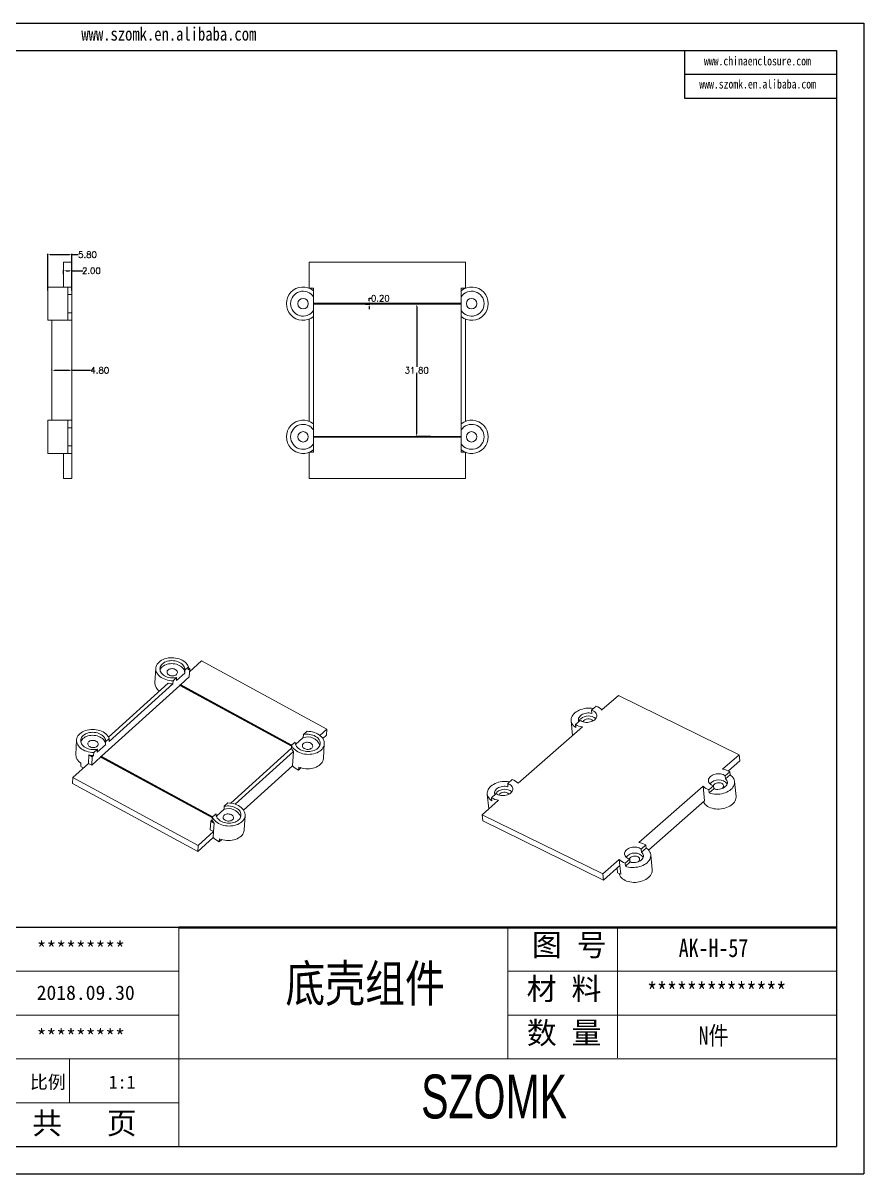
# Model space of a CAD drawing. Header units: inches. Extents: x 1218 to 3351, y 665 to 1060.
# Drawn here: x 3148.8 to 3350.8, y 664.7 to 941.3 of the extents above; entities that cross this region are included whole.
import ezdxf

# ---------------------------------------------------------------- set-up
doc = ezdxf.new("R2010")
doc.units = ezdxf.units.IN
doc.layers.add('文字', color=81, linetype='Continuous')
doc.layers.add('粗实线', color=7, linetype='Continuous', lineweight=30)
doc.layers.add('细实线', color=3, linetype='Continuous', lineweight=9)
doc.styles.get("Standard").update_dxf_attribs({"font": 'txt', "bigfont": 'gbcbig.shx'})
doc.styles.add('宋体', font='', dxfattribs={"width": 0.8, "height": 3.5})
doc.styles.add('长仿宋', font='', dxfattribs={"width": 0.7, "height": 4})
doc.styles.get('宋体').set_extended_font_data('SimSun')
doc.styles.get('长仿宋').set_extended_font_data('SimSun')
doc.dimstyles.new('2', dxfattribs={"dimtxt": 1.5, "dimasz": 0.6, "dimexe": 0.18, "dimexo": 0.0625, "dimgap": 0.09, "dimtad": 0, "dimtih": 1, "dimtoh": 1, "dimzin": 0, "dimdsep": 46, "dimtxsty": 'Standard', "dimcen": 0, "dimadec": 0, "dimazin": 2, "dimtfac": 1, "dimtofl": 0, "dimtmove": 0, "dimatfit": 3, "dimfxl": 1, "dimtolj": 1, "dimtzin": 0, "dimarcsym": 0})

# ---------------------------------------------------------------- blocks, each defined once
blk = doc.blocks.new('*D218')
at = {"color": 0, "lineweight": -2}
for p, q in [((3158.5, 880.89), (3158.5, 881.9)), ((3159.1, 881.72), (3159.9, 881.72)), ((3160.5, 880.89), (3160.5, 881.9)), ((3160.5, 881.72), (3163.1, 881.72))]:
    blk.add_line(p, q, dxfattribs=at)
at = {"color": 0}
for points in [[(3159.1, 881.82), (3159.1, 881.62), (3158.5, 881.72)], [(3159.9, 881.82), (3159.9, 881.62), (3160.5, 881.72)]]:
    blk.add_solid(points, dxfattribs=at)
at = {"layer": 'Defpoints', "color": 0}
for p in [(3158.5, 880.82), (3160.5, 881.72), (3160.5, 880.82)]:
    blk.add_point(p, dxfattribs=at)
at = {"color": 0, "insert": (3165.19, 881.72), "char_height": 1.5, "attachment_point": 5}
blk.add_mtext('\\A1;2.00', dxfattribs=at)
blk = doc.blocks.new('*D219')
at = {"color": 0, "lineweight": -2}
for p, q in [((3154.7, 876.97), (3154.7, 885.78)), ((3155.3, 885.6), (3159.9, 885.6)), ((3160.5, 876.97), (3160.5, 885.78)), ((3160.5, 885.6), (3162.05, 885.6))]:
    blk.add_line(p, q, dxfattribs=at)
at = {"color": 0}
for points in [[(3155.3, 885.7), (3155.3, 885.5), (3154.7, 885.6)], [(3159.9, 885.7), (3159.9, 885.5), (3160.5, 885.6)]]:
    blk.add_solid(points, dxfattribs=at)
at = {"layer": 'Defpoints', "color": 0}
for p in [(3154.7, 885.6), (3154.7, 876.91), (3160.5, 876.91)]:
    blk.add_point(p, dxfattribs=at)
at = {"color": 0, "insert": (3164.26, 885.6), "char_height": 1.5, "attachment_point": 5}
blk.add_mtext('\\A1;5.80', dxfattribs=at)
blk = doc.blocks.new('*D220')
at = {"color": 0, "lineweight": -2}
for p, q in [((3155.7, 857.89), (3155.7, 858)), ((3156.3, 857.82), (3159.9, 857.82)), ((3160.5, 857.89), (3160.5, 858)), ((3160.5, 857.82), (3165, 857.82))]:
    blk.add_line(p, q, dxfattribs=at)
at = {"color": 0}
for points in [[(3156.3, 857.92), (3156.3, 857.72), (3155.7, 857.82)], [(3159.9, 857.92), (3159.9, 857.72), (3160.5, 857.82)]]:
    blk.add_solid(points, dxfattribs=at)
at = {"layer": 'Defpoints', "color": 0}
for p in [(3155.7, 857.82), (3160.5, 857.82), (3160.5, 857.82)]:
    blk.add_point(p, dxfattribs=at)
at = {"color": 0, "insert": (3167.21, 857.82), "char_height": 1.5, "attachment_point": 5}
blk.add_mtext('\\A1;4.80', dxfattribs=at)
blk = doc.blocks.new('*D221')
at = {"color": 0, "lineweight": -2}
for p, q in [((3246.79, 873.72), (3243.18, 873.72)), ((3243.36, 873.12), (3243.36, 858.66)), ((3243.36, 842.52), (3243.36, 856.98)), ((3246.79, 841.92), (3243.18, 841.92))]:
    blk.add_line(p, q, dxfattribs=at)
at = {"color": 0}
for points in [[(3243.26, 873.12), (3243.46, 873.12), (3243.36, 873.72)], [(3243.26, 842.52), (3243.46, 842.52), (3243.36, 841.92)]]:
    blk.add_solid(points, dxfattribs=at)
at = {"layer": 'Defpoints', "color": 0}
for p in [(3243.36, 873.72), (3246.85, 873.72), (3246.85, 841.92)]:
    blk.add_point(p, dxfattribs=at)
at = {"color": 0, "insert": (3243.36, 857.82), "char_height": 1.5, "attachment_point": 5}
blk.add_mtext('\\A1;31.80', dxfattribs=at)
blk = doc.blocks.new('*D222')
at = {"color": 0, "lineweight": -2}
for p, q in [((3231.04, 873.92), (3232.11, 873.92)), ((3231.93, 874.52), (3231.93, 875.12)), ((3231.93, 875.12), (3232.53, 875.12)), ((3231.04, 873.72), (3232.11, 873.72)), ((3231.93, 873.12), (3231.93, 872.52))]:
    blk.add_line(p, q, dxfattribs=at)
at = {"color": 0}
for points in [[(3231.83, 874.52), (3232.03, 874.52), (3231.93, 873.92)], [(3231.83, 873.12), (3232.03, 873.12), (3231.93, 873.72)]]:
    blk.add_solid(points, dxfattribs=at)
at = {"layer": 'Defpoints', "color": 0}
for p in [(3230.98, 873.92), (3231.93, 873.92), (3230.98, 873.72)]:
    blk.add_point(p, dxfattribs=at)
at = {"color": 0, "insert": (3234.62, 875.12), "char_height": 1.5, "attachment_point": 5}
blk.add_mtext('\\A1;0.20', dxfattribs=at)

msp = doc.modelspace()

# ---------------------------------------------------------------- linework, layer by layer
for p, q in [((2959.74, 941.252), (3350.835, 941.252)), ((3350.835, 941.252), (3350.835, 664.72)), ((2969.86, 934.668), (3344.251, 934.668)), ((3307.673, 934.668), (3307.673, 923.237)), ((3344.251, 934.668), (3344.251, 671.304)), ((3307.673, 928.953), (3344.251, 928.953)), ((3307.673, 923.237), (3344.251, 923.237)), ((3186.233, 723.977), (3107.224, 723.977)), ((2969.86, 671.304), (3344.251, 671.304)), ((2959.74, 664.72), (3350.835, 664.72))]:
    msp.add_line(p, q)
at = {"color": 7, "linetype": 'Continuous', "lineweight": 15}
for p, q in [((3160.498, 883.824), (3158.498, 883.824)), ((3158.498, 883.824), (3158.498, 877.824)), ((3160.498, 883.824), (3160.498, 877.824)), ((3217.557, 877.532), (3217.557, 883.824)), ((3217.557, 883.824), (3255.057, 883.824)), ((3255.057, 883.824), (3255.057, 877.532)), ((3160.498, 877.824), (3154.698, 877.824)), ((3154.698, 869.824), (3154.698, 877.824)), ((3160.498, 877.793), (3159.498, 877.793)), ((3159.498, 877.793), (3159.498, 869.855)), ((3160.498, 877.793), (3160.498, 877.824)), ((3160.498, 877.793), (3160.498, 876.018)), ((3217.557, 877.532), (3218.557, 877.532)), ((3218.557, 877.532), (3218.557, 876.946)), ((3218.557, 875.482), (3218.557, 876.946)), ((3255.057, 877.532), (3254.057, 877.532)), ((3254.057, 877.532), (3254.057, 876.946)), ((3254.057, 875.482), (3254.057, 876.946)), ((3160.498, 876.018), (3159.498, 876.018)), ((3160.498, 876.018), (3160.498, 871.63)), ((3218.557, 872.166), (3218.557, 875.482)), ((3254.057, 873.924), (3218.557, 873.924)), ((3254.057, 872.166), (3254.057, 875.482)), ((3159.498, 871.63), (3160.498, 871.63)), ((3160.498, 871.63), (3160.498, 869.855)), ((3218.557, 873.724), (3254.057, 873.724)), ((3218.557, 870.701), (3218.557, 872.166)), ((3254.057, 870.701), (3254.057, 872.166)), ((3154.698, 869.824), (3160.498, 869.824)), ((3155.698, 845.824), (3155.698, 869.824)), ((3159.498, 869.855), (3160.498, 869.855)), ((3160.498, 869.824), (3160.498, 869.855)), ((3160.498, 869.824), (3160.498, 845.824)), ((3217.557, 845.532), (3217.557, 870.116)), ((3218.557, 870.701), (3218.557, 844.946)), ((3254.057, 870.701), (3254.057, 844.946)), ((3255.057, 845.532), (3255.057, 870.116)), ((3160.498, 845.824), (3154.698, 845.824)), ((3154.698, 845.824), (3154.698, 837.824)), ((3160.498, 845.793), (3159.498, 845.793)), ((3159.498, 837.855), (3159.498, 845.793)), ((3160.498, 844.018), (3159.498, 844.018)), ((3160.498, 845.824), (3160.498, 845.793)), ((3160.498, 844.018), (3160.498, 845.793)), ((3160.498, 839.63), (3160.498, 844.018)), ((3218.557, 844.946), (3218.557, 843.482)), ((3218.557, 843.482), (3218.557, 840.166)), ((3254.057, 844.946), (3254.057, 843.482)), ((3254.057, 843.482), (3254.057, 840.166)), ((3218.557, 841.924), (3254.057, 841.924)), ((3254.057, 841.724), (3218.557, 841.724)), ((3159.498, 839.63), (3160.498, 839.63)), ((3160.498, 837.855), (3160.498, 839.63)), ((3218.557, 838.116), (3217.557, 838.116)), ((3217.557, 831.824), (3217.557, 838.116)), ((3218.557, 840.166), (3218.557, 838.701)), ((3218.557, 838.701), (3218.557, 838.116)), ((3254.057, 840.166), (3254.057, 838.701)), ((3254.057, 838.701), (3254.057, 838.116)), ((3254.057, 838.116), (3255.057, 838.116)), ((3255.057, 838.116), (3255.057, 831.824)), ((3154.698, 837.824), (3160.498, 837.824)), ((3158.498, 837.824), (3158.498, 831.824)), ((3159.498, 837.855), (3160.498, 837.855)), ((3160.498, 837.855), (3160.498, 837.824)), ((3160.498, 837.824), (3160.498, 831.824)), ((3160.498, 831.824), (3158.498, 831.824)), ((3255.057, 831.824), (3217.557, 831.824)), ((3180.662, 786.216), (3180.46, 782.755)), ((3187.648, 785.784), (3187.606, 785.063)), ((3187.648, 785.784), (3188.519, 786.572)), ((3188.519, 786.572), (3188.477, 785.851)), ((3188.825, 786.166), (3188.477, 785.851)), ((3188.506, 786.34), (3188.825, 786.166)), ((3188.825, 786.166), (3188.708, 784.147)), ((3188.779, 785.375), (3191.647, 787.97)), ((3191.647, 787.97), (3221.752, 771.601)), ((3169.327, 769.688), (3183.612, 782.612)), ((3184.763, 782.49), (3184.805, 783.211)), ((3184.805, 783.211), (3185.676, 783.999)), ((3185.634, 783.278), (3187.606, 785.063)), ((3185.634, 783.278), (3185.676, 783.999)), ((3188.708, 784.147), (3186.664, 782.299)), ((3186.443, 782.098), (3167.631, 765.078)), ((3184.763, 782.49), (3169.444, 768.631)), ((3186.451, 782.242), (3186.443, 782.098)), ((3186.443, 782.098), (3213.291, 767.499)), ((3186.57, 782.35), (3186.451, 782.242)), ((3186.451, 782.242), (3213.3, 767.644)), ((3213.372, 767.777), (3186.57, 782.35)), ((3286.497, 777.098), (3285.379, 776.122)), ((3291.844, 779.659), (3287.879, 776.197)), ((3320.838, 765.449), (3291.844, 779.659)), ((3285.379, 776.122), (3285.451, 775.377)), ((3221.752, 771.601), (3220.094, 770.101)), ((3221.667, 770.159), (3221.752, 771.601)), ((3283.207, 772.116), (3267.717, 758.588)), ((3280.474, 773.594), (3280.82, 770.032)), ((3282.615, 773.707), (3281.496, 772.73)), ((3281.569, 771.986), (3281.496, 772.73)), ((3161.629, 768.996), (3161.427, 765.535)), ((3169.486, 769.352), (3168.615, 768.564)), ((3169.486, 769.352), (3169.444, 768.631)), ((3214.258, 767.896), (3216.105, 769.567)), ((3216.147, 770.288), (3216.105, 769.567)), ((3216.147, 770.288), (3217.018, 771.076)), ((3221.667, 770.159), (3220.79, 769.365)), ((3166.643, 766.779), (3165.772, 765.991)), ((3168.573, 767.843), (3166.601, 766.058)), ((3166.643, 766.779), (3166.601, 766.058)), ((3168.573, 767.843), (3168.615, 768.564)), ((3213.262, 766.994), (3198.689, 753.81)), ((3199.719, 753.578), (3213.716, 766.243)), ((3213.304, 767.715), (3213.262, 766.994)), ((3213.304, 767.715), (3214.175, 768.503)), ((3213.716, 766.243), (3213.514, 762.782)), ((3214.172, 768.455), (3214.175, 768.503)), ((3220.959, 764.61), (3221.161, 768.071)), ((3160.719, 759.987), (3164.461, 763.373)), ((3162.616, 762.663), (3162.658, 763.384)), ((3164.579, 765.391), (3164.461, 763.373)), ((3165.264, 762.936), (3164.461, 763.373)), ((3165.382, 764.955), (3164.579, 765.391)), ((3165.382, 764.955), (3165.264, 762.936)), ((3167.41, 764.878), (3165.264, 762.936)), ((3165.73, 765.27), (3165.382, 764.955)), ((3165.73, 765.27), (3165.772, 765.991)), ((3167.418, 765.022), (3167.41, 764.878)), ((3194.258, 750.279), (3167.41, 764.878)), ((3167.418, 765.022), (3167.537, 765.13)), ((3194.267, 750.423), (3167.418, 765.022)), ((3167.537, 765.13), (3194.339, 750.556)), ((3316.874, 761.987), (3320.838, 765.449)), ((3318.241, 761.567), (3320.982, 763.961)), ((3320.838, 765.449), (3320.982, 763.961)), ((3213.514, 762.782), (3201.757, 752.144)), ((3215.007, 762.49), (3214.965, 761.769)), ((3215.549, 762.297), (3214.965, 761.769)), ((3318.584, 761.372), (3317.466, 760.396)), ((3318.656, 760.628), (3317.538, 759.652)), ((3318.656, 760.628), (3318.584, 761.372)), ((3160.634, 758.545), (3160.719, 759.987)), ((3190.739, 742.176), (3160.634, 758.545)), ((3190.823, 743.618), (3160.719, 759.987)), ((3265.217, 758.512), (3266.335, 759.489)), ((3265.217, 758.512), (3265.289, 757.768)), ((3296.711, 744.378), (3312.201, 757.906)), ((3312.547, 754.335), (3312.201, 757.906)), ((3314.701, 757.981), (3313.583, 757.005)), ((3314.701, 757.981), (3314.774, 757.237)), ((3317.538, 759.652), (3317.466, 760.396)), ((3320.097, 755.449), (3319.75, 759.02)), ((3260.312, 755.985), (3260.658, 752.422)), ((3261.334, 755.121), (3262.452, 756.098)), ((3261.406, 754.377), (3261.334, 755.121)), ((3313.583, 757.005), (3313.655, 756.261)), ((3314.774, 757.237), (3313.655, 756.261)), ((3316.808, 757.416), (3316.662, 757.307)), ((3197.072, 752.347), (3195.225, 750.675)), ((3197.072, 752.347), (3197.114, 753.068)), ((3197.985, 753.856), (3197.114, 753.068)), ((3263.045, 754.507), (3259.08, 751.044)), ((3299.055, 742.551), (3312.547, 754.335)), ((3193.88, 749.459), (3193.763, 747.44)), ((3194.229, 749.774), (3193.88, 749.459)), ((3193.88, 749.459), (3194.683, 749.022)), ((3194.271, 750.495), (3194.229, 749.774)), ((3195.142, 751.283), (3194.271, 750.495)), ((3195.142, 751.283), (3195.139, 751.235)), ((3201.926, 747.39), (3202.128, 750.851)), ((3259.08, 751.044), (3288.074, 736.834)), ((3259.08, 751.044), (3259.225, 749.556)), ((3259.225, 749.556), (3288.219, 735.346)), ((3194.565, 747.004), (3190.823, 743.618)), ((3193.763, 747.44), (3194.565, 747.004)), ((3194.481, 745.561), (3194.565, 747.004)), ((3194.683, 749.022), (3194.565, 747.004)), ((3194.481, 745.561), (3190.739, 742.176)), ((3195.974, 745.269), (3195.932, 744.548)), ((3195.932, 744.548), (3196.516, 745.077)), ((3190.739, 742.176), (3190.823, 743.618)), ((3297.304, 742.787), (3298.422, 743.763)), ((3297.376, 742.043), (3297.304, 742.787)), ((3297.376, 742.043), (3298.494, 743.019)), ((3298.494, 743.019), (3298.422, 743.763)), ((3299.935, 737.84), (3299.588, 741.411)), ((3288.074, 736.834), (3292.039, 740.297)), ((3288.219, 735.346), (3292.183, 738.809)), ((3292.039, 740.297), (3292.183, 738.809)), ((3292.385, 736.725), (3292.183, 738.809)), ((3293.421, 739.395), (3294.539, 740.372)), ((3293.421, 739.395), (3293.493, 738.651)), ((3293.493, 738.651), (3294.611, 739.628)), ((3294.539, 740.372), (3294.611, 739.628)), ((3296.5, 739.698), (3296.646, 739.807)), ((3288.074, 736.834), (3288.219, 735.346)), ((3291.612, 737.104), (3291.504, 738.216)), ((3291.612, 737.104), (3292.385, 736.725)), ((3292.032, 736.898), (3292.053, 736.682))]:
    msp.add_line(p, q, dxfattribs=at)
at = {"color": 7, "linetype": 'Continuous', "lineweight": 15, "flags": 128}
for points in [[(3184.805, 783.211), (3184.356, 783.231), (3183.912, 783.285), (3183.476, 783.373), (3183.056, 783.494), (3182.655, 783.646), (3182.28, 783.828), (3181.935, 784.037), (3181.624, 784.271), (3181.351, 784.526), (3181.12, 784.799), (3180.933, 785.087), (3180.794, 785.387), (3180.703, 785.694), (3180.661, 786.004), (3180.67, 786.315), (3180.729, 786.621), (3180.838, 786.919), (3180.995, 787.206), (3181.198, 787.477), (3181.444, 787.729), (3181.731, 787.959), (3182.054, 788.165), (3182.411, 788.343), (3182.796, 788.491), (3183.204, 788.607), (3183.63, 788.691), (3184.069, 788.74), (3184.516, 788.755), (3184.965, 788.734), (3185.409, 788.679), (3185.844, 788.591), (3186.264, 788.469), (3186.664, 788.316), (3187.039, 788.133), (3187.383, 787.924), (3187.693, 787.69), (3187.965, 787.434), (3188.195, 787.161), (3188.381, 786.872), (3188.519, 786.572)], [(3187.648, 785.784), (3187.644, 786.05), (3187.591, 786.314), (3187.489, 786.573), (3187.342, 786.822), (3187.151, 787.057), (3186.919, 787.276), (3186.65, 787.472), (3186.349, 787.645), (3186.019, 787.791), (3185.668, 787.907), (3185.3, 787.992), (3184.922, 788.043), (3184.539, 788.062), (3184.159, 788.046), (3183.786, 787.997), (3183.428, 787.915), (3183.089, 787.801), (3182.776, 787.658), (3182.494, 787.488), (3182.247, 787.293), (3182.039, 787.076), (3181.874, 786.842), (3181.754, 786.594), (3181.682, 786.335), (3181.658, 786.071), (3181.683, 785.806), (3181.756, 785.544), (3181.877, 785.288), (3182.043, 785.044), (3182.251, 784.815), (3182.499, 784.606), (3182.782, 784.419), (3183.096, 784.257), (3183.435, 784.123), (3183.794, 784.02), (3184.167, 783.949), (3184.547, 783.911), (3184.93, 783.907), (3185.308, 783.936), (3185.676, 783.999)], [(3187.609, 785.111), (3187.602, 785.329), (3187.548, 785.593), (3187.447, 785.852), (3187.3, 786.101), (3187.109, 786.336), (3186.877, 786.554), (3186.608, 786.751), (3186.306, 786.924), (3185.977, 787.07), (3185.626, 787.186), (3185.258, 787.27), (3184.88, 787.322), (3184.497, 787.341), (3184.117, 787.325), (3183.744, 787.276), (3183.385, 787.194), (3183.047, 787.08), (3182.734, 786.937), (3182.452, 786.767), (3182.205, 786.572), (3181.997, 786.355), (3181.832, 786.121), (3181.712, 785.873), (3181.685, 785.795)], [(3185.616, 784.716), (3185.446, 784.592), (3185.242, 784.495), (3185.012, 784.43), (3184.766, 784.399), (3184.513, 784.403), (3184.264, 784.442), (3184.03, 784.515), (3183.82, 784.618), (3183.642, 784.748), (3183.504, 784.898), (3183.411, 785.064), (3183.367, 785.238), (3183.375, 785.413), (3183.433, 785.581), (3183.539, 785.737), (3183.69, 785.873), (3183.878, 785.984), (3184.096, 786.066), (3184.336, 786.114), (3184.587, 786.128), (3184.839, 786.106), (3185.081, 786.05), (3185.305, 785.962), (3185.5, 785.844), (3185.659, 785.703), (3185.775, 785.544), (3185.843, 785.374), (3185.861, 785.199), (3185.828, 785.026), (3185.746, 784.863), (3185.616, 784.716)], [(3285.868, 776.548), (3285.771, 776.567), (3285.345, 776.626), (3284.908, 776.652), (3284.466, 776.645), (3284.023, 776.606), (3283.585, 776.534), (3283.159, 776.43), (3282.748, 776.296), (3282.359, 776.134), (3281.995, 775.945), (3281.662, 775.731), (3281.363, 775.497), (3281.102, 775.243), (3280.883, 774.974), (3280.708, 774.692), (3280.579, 774.402), (3280.499, 774.107), (3280.467, 773.81), (3280.484, 773.515), (3280.55, 773.226), (3280.665, 772.946), (3280.826, 772.679), (3281.032, 772.428), (3281.281, 772.196), (3281.569, 771.986)], [(3285.451, 775.377), (3285.14, 775.445), (3284.814, 775.479), (3284.48, 775.48), (3284.145, 775.448), (3283.817, 775.383), (3283.504, 775.286), (3283.211, 775.161), (3282.947, 775.008), (3282.716, 774.833), (3282.524, 774.639), (3282.375, 774.43), (3282.273, 774.212), (3282.22, 773.988), (3282.216, 773.763), (3282.263, 773.544), (3282.305, 773.437)], [(3285.379, 776.122), (3285.668, 776.023), (3285.927, 775.896), (3286.153, 775.742), (3286.339, 775.566), (3286.481, 775.371), (3286.576, 775.161), (3286.623, 774.942), (3286.619, 774.718), (3286.566, 774.494), (3286.464, 774.275), (3286.315, 774.066), (3286.123, 773.872), (3285.892, 773.697), (3285.628, 773.545), (3285.336, 773.42), (3285.022, 773.323), (3284.695, 773.258), (3284.36, 773.225), (3284.026, 773.226), (3283.7, 773.261), (3283.389, 773.328), (3283.1, 773.426), (3282.84, 773.554), (3282.615, 773.707)], [(3169.486, 769.352), (3169.348, 769.652), (3169.162, 769.94), (3168.932, 770.214), (3168.66, 770.469), (3168.35, 770.703), (3168.006, 770.913), (3167.631, 771.095), (3167.231, 771.248), (3166.811, 771.37), (3166.376, 771.459), (3165.932, 771.514), (3165.483, 771.534), (3165.037, 771.52), (3164.597, 771.47), (3164.171, 771.387), (3163.763, 771.27), (3163.378, 771.122), (3163.022, 770.944), (3162.698, 770.739), (3162.411, 770.509), (3162.165, 770.257), (3161.962, 769.986), (3161.805, 769.699), (3161.696, 769.401), (3161.637, 769.095), (3161.628, 768.784), (3161.67, 768.473), (3161.761, 768.166), (3161.901, 767.867), (3162.087, 767.578), (3162.318, 767.305), (3162.591, 767.05), (3162.902, 766.817), (3163.247, 766.608), (3163.623, 766.426), (3164.023, 766.274), (3164.443, 766.153), (3164.879, 766.065), (3165.323, 766.011), (3165.772, 765.991)], [(3168.615, 768.564), (3168.611, 768.829), (3168.558, 769.093), (3168.456, 769.352), (3168.309, 769.602), (3168.118, 769.837), (3167.886, 770.055), (3167.617, 770.252), (3167.316, 770.425), (3166.987, 770.57), (3166.635, 770.686), (3166.268, 770.771), (3165.889, 770.823), (3165.507, 770.841), (3165.126, 770.826), (3164.753, 770.777), (3164.395, 770.695), (3164.056, 770.581), (3163.743, 770.438), (3163.461, 770.267), (3163.214, 770.072), (3163.006, 769.856), (3162.841, 769.622), (3162.721, 769.373), (3162.649, 769.115), (3162.625, 768.851), (3162.65, 768.586), (3162.723, 768.323), (3162.844, 768.068), (3163.01, 767.824), (3163.219, 767.595), (3163.466, 767.385), (3163.749, 767.198), (3164.063, 767.037), (3164.402, 766.903), (3164.761, 766.8), (3165.134, 766.729), (3165.515, 766.691), (3165.897, 766.686), (3166.275, 766.716), (3166.643, 766.779)], [(3168.576, 767.891), (3168.569, 768.108), (3168.515, 768.372), (3168.414, 768.631), (3168.267, 768.881), (3168.076, 769.116), (3167.844, 769.334), (3167.575, 769.531), (3167.273, 769.704), (3166.944, 769.849), (3166.593, 769.965), (3166.225, 770.05), (3165.847, 770.102), (3165.464, 770.12), (3165.084, 770.105), (3164.711, 770.056), (3164.353, 769.974), (3164.014, 769.86), (3163.701, 769.717), (3163.419, 769.546), (3163.172, 769.351), (3162.964, 769.135), (3162.799, 768.901), (3162.679, 768.652), (3162.652, 768.574)], [(3166.584, 767.496), (3166.713, 767.643), (3166.795, 767.806), (3166.828, 767.978), (3166.81, 768.153), (3166.742, 768.324), (3166.626, 768.483), (3166.467, 768.624), (3166.272, 768.741), (3166.048, 768.83), (3165.806, 768.886), (3165.554, 768.908), (3165.303, 768.894), (3165.064, 768.845), (3164.845, 768.764), (3164.657, 768.653), (3164.507, 768.516), (3164.4, 768.361), (3164.342, 768.192), (3164.334, 768.018), (3164.378, 767.844), (3164.471, 767.678), (3164.609, 767.527), (3164.787, 767.398), (3164.997, 767.294), (3165.231, 767.221), (3165.48, 767.182), (3165.733, 767.178), (3165.979, 767.21), (3166.209, 767.275), (3166.413, 767.372), (3166.584, 767.496)], [(3213.304, 767.715), (3213.442, 767.416), (3213.628, 767.127), (3213.858, 766.853), (3214.13, 766.598), (3214.44, 766.364), (3214.784, 766.154), (3215.159, 765.972), (3215.559, 765.819), (3215.979, 765.697), (3216.414, 765.608), (3216.858, 765.553), (3217.307, 765.533), (3217.754, 765.548), (3218.193, 765.597), (3218.619, 765.68), (3219.027, 765.797), (3219.412, 765.945), (3219.769, 766.123), (3220.092, 766.328), (3220.379, 766.558), (3220.625, 766.811), (3220.828, 767.082), (3220.985, 767.368), (3221.094, 767.666), (3221.153, 767.973), (3221.162, 768.283), (3221.12, 768.594), (3221.029, 768.901), (3220.89, 769.2), (3220.703, 769.489), (3220.472, 769.762), (3220.199, 770.017), (3219.888, 770.25), (3219.543, 770.459), (3219.168, 770.641), (3218.767, 770.793), (3218.347, 770.914), (3217.911, 771.003), (3217.467, 771.057), (3217.018, 771.076)], [(3214.175, 768.503), (3214.179, 768.238), (3214.233, 767.974), (3214.334, 767.715), (3214.481, 767.466), (3214.672, 767.23), (3214.904, 767.012), (3215.173, 766.815), (3215.475, 766.642), (3215.804, 766.497), (3216.155, 766.381), (3216.523, 766.296), (3216.901, 766.244), (3217.284, 766.226), (3217.664, 766.241), (3218.037, 766.29), (3218.396, 766.373), (3218.734, 766.486), (3219.047, 766.629), (3219.329, 766.8), (3219.576, 766.995), (3219.784, 767.211), (3219.949, 767.446), (3220.069, 767.694), (3220.141, 767.952), (3220.165, 768.216), (3220.14, 768.481), (3220.067, 768.744), (3219.946, 768.999), (3219.78, 769.243), (3219.572, 769.472), (3219.324, 769.682), (3219.041, 769.869), (3218.727, 770.031), (3218.388, 770.164), (3218.029, 770.267), (3217.656, 770.339), (3217.276, 770.377), (3216.893, 770.381), (3216.515, 770.351), (3216.147, 770.288)], [(3218.129, 767.038), (3218.258, 767.184), (3218.341, 767.347), (3218.374, 767.52), (3218.356, 767.695), (3218.288, 767.866), (3218.172, 768.025), (3218.013, 768.166), (3217.818, 768.283), (3217.594, 768.371), (3217.351, 768.428), (3217.1, 768.449), (3216.849, 768.436), (3216.609, 768.387), (3216.391, 768.305), (3216.203, 768.194), (3216.052, 768.058), (3215.946, 767.903), (3215.888, 767.734), (3215.88, 767.559), (3215.924, 767.385), (3216.016, 767.22), (3216.155, 767.069), (3216.333, 766.939), (3216.543, 766.836), (3216.777, 766.763), (3217.026, 766.724), (3217.278, 766.72), (3217.525, 766.751), (3217.755, 766.817), (3217.959, 766.914), (3218.129, 767.038)], [(3220.959, 764.61), (3220.949, 764.496), (3220.888, 764.194), (3220.779, 763.899), (3220.623, 763.615), (3220.421, 763.347), (3220.177, 763.098), (3219.893, 762.869), (3219.573, 762.666), (3219.221, 762.489), (3218.841, 762.341), (3218.438, 762.224), (3218.017, 762.14), (3217.582, 762.089), (3217.14, 762.072), (3216.696, 762.089), (3216.255, 762.14), (3215.823, 762.225), (3215.405, 762.342), (3215.007, 762.49)], [(3317.466, 760.396), (3317.24, 760.549), (3316.98, 760.677), (3316.691, 760.775), (3316.381, 760.842), (3316.054, 760.877), (3315.72, 760.878), (3315.386, 760.845), (3315.058, 760.78), (3314.744, 760.683), (3314.452, 760.558), (3314.188, 760.406), (3313.957, 760.231), (3313.765, 760.037), (3313.617, 759.828), (3313.514, 759.609), (3313.461, 759.385), (3313.457, 759.161), (3313.504, 758.942), (3313.599, 758.732), (3313.741, 758.537), (3313.927, 758.361), (3314.153, 758.207), (3314.413, 758.08), (3314.701, 757.981)], [(3318.656, 760.628), (3318.944, 760.419), (3319.192, 760.187), (3319.399, 759.936), (3319.56, 759.669), (3319.675, 759.389), (3319.741, 759.1), (3319.758, 758.805), (3319.726, 758.508), (3319.645, 758.213), (3319.517, 757.922), (3319.342, 757.641), (3319.122, 757.372), (3318.862, 757.118), (3318.563, 756.883), (3318.23, 756.67), (3317.866, 756.481), (3317.477, 756.319), (3317.066, 756.185), (3316.639, 756.081), (3316.202, 756.009), (3315.759, 755.97), (3315.317, 755.963), (3314.88, 755.989), (3314.454, 756.048), (3314.044, 756.139), (3313.655, 756.261)], [(3261.406, 754.377), (3261.119, 754.587), (3260.87, 754.819), (3260.664, 755.07), (3260.503, 755.337), (3260.388, 755.616), (3260.322, 755.906), (3260.304, 756.2), (3260.336, 756.497), (3260.417, 756.793), (3260.546, 757.083), (3260.721, 757.365), (3260.94, 757.634), (3261.201, 757.887), (3261.499, 758.122), (3261.833, 758.336), (3262.196, 758.525), (3262.586, 758.687), (3262.997, 758.821), (3263.423, 758.924), (3263.861, 758.996), (3264.303, 759.036), (3264.746, 759.043), (3265.183, 759.016), (3265.609, 758.958), (3265.706, 758.939)], [(3262.143, 755.828), (3262.1, 755.935), (3262.054, 756.154), (3262.057, 756.378), (3262.111, 756.602), (3262.213, 756.821), (3262.362, 757.03), (3262.554, 757.224), (3262.785, 757.399), (3263.049, 757.551), (3263.341, 757.677), (3263.655, 757.774), (3263.983, 757.839), (3264.318, 757.871), (3264.652, 757.87), (3264.978, 757.836), (3265.289, 757.768)], [(3262.452, 756.098), (3262.678, 755.944), (3262.938, 755.817), (3263.227, 755.719), (3263.538, 755.652), (3263.864, 755.617), (3264.198, 755.616), (3264.532, 755.649), (3264.86, 755.714), (3265.174, 755.81), (3265.466, 755.936), (3265.73, 756.088), (3265.961, 756.263), (3266.153, 756.457), (3266.301, 756.666), (3266.404, 756.885), (3266.457, 757.109), (3266.461, 757.333), (3266.414, 757.552), (3266.319, 757.761), (3266.177, 757.956), (3265.991, 758.133), (3265.765, 758.286), (3265.505, 758.414), (3265.217, 758.512)], [(3314.624, 758.004), (3314.683, 758.136), (3314.8, 758.292), (3314.96, 758.431), (3315.155, 758.548), (3315.379, 758.638), (3315.621, 758.697), (3315.873, 758.724), (3316.123, 758.716), (3316.362, 758.675), (3316.579, 758.601), (3316.766, 758.498), (3316.916, 758.37), (3317.021, 758.223), (3317.078, 758.062), (3317.085, 757.894), (3317.04, 757.726), (3316.947, 757.564), (3316.808, 757.416), (3316.808, 757.416)], [(3317.538, 759.652), (3317.724, 759.475), (3317.866, 759.28), (3317.962, 759.071), (3318.009, 758.851), (3318.005, 758.627), (3317.952, 758.403), (3317.849, 758.184), (3317.701, 757.975), (3317.509, 757.781), (3317.278, 757.606), (3317.014, 757.454), (3316.721, 757.329), (3316.408, 757.232), (3316.08, 757.167), (3315.745, 757.134), (3315.411, 757.135), (3315.084, 757.17), (3314.774, 757.237)], [(3312.287, 754.107), (3312.334, 754.01), (3312.5, 753.741), (3312.712, 753.489), (3312.967, 753.257), (3313.261, 753.048), (3313.591, 752.864), (3313.953, 752.707), (3314.343, 752.58), (3314.754, 752.485), (3315.183, 752.422), (3315.624, 752.393), (3316.071, 752.396), (3316.518, 752.434), (3316.96, 752.505), (3317.392, 752.608), (3317.807, 752.741), (3318.202, 752.904), (3318.57, 753.095), (3318.907, 753.31), (3319.209, 753.547), (3319.471, 753.803), (3319.692, 754.075), (3319.868, 754.36), (3319.996, 754.653), (3320.076, 754.952), (3320.105, 755.251), (3320.097, 755.449)], [(3197.985, 753.856), (3198.434, 753.836), (3198.878, 753.782), (3199.314, 753.694), (3199.734, 753.573), (3200.135, 753.421), (3200.51, 753.239), (3200.855, 753.03), (3201.166, 752.797), (3201.439, 752.542), (3201.67, 752.268), (3201.857, 751.98), (3201.996, 751.68), (3202.088, 751.373), (3202.129, 751.063), (3202.12, 750.752), (3202.061, 750.446), (3201.952, 750.148), (3201.795, 749.861), (3201.593, 749.59), (3201.346, 749.338), (3201.059, 749.108), (3200.736, 748.903), (3200.379, 748.725), (3199.995, 748.577), (3199.586, 748.46), (3199.16, 748.377), (3198.721, 748.327), (3198.274, 748.313), (3197.826, 748.333), (3197.381, 748.388), (3196.946, 748.477), (3196.526, 748.598), (3196.126, 748.751), (3195.752, 748.934), (3195.407, 749.143), (3195.097, 749.377), (3194.825, 749.633), (3194.595, 749.907), (3194.409, 750.195), (3194.271, 750.495)], [(3195.142, 751.283), (3195.146, 751.018), (3195.2, 750.753), (3195.301, 750.495), (3195.448, 750.245), (3195.639, 750.01), (3195.871, 749.792), (3196.14, 749.595), (3196.442, 749.422), (3196.771, 749.276), (3197.122, 749.16), (3197.49, 749.076), (3197.868, 749.024), (3198.251, 749.005), (3198.631, 749.021), (3199.004, 749.07), (3199.363, 749.152), (3199.701, 749.266), (3200.014, 749.409), (3200.296, 749.579), (3200.543, 749.775), (3200.751, 749.991), (3200.916, 750.225), (3201.036, 750.474), (3201.108, 750.732), (3201.132, 750.996), (3201.107, 751.261), (3201.034, 751.524), (3200.913, 751.779), (3200.747, 752.023), (3200.539, 752.252), (3200.291, 752.461), (3200.008, 752.649), (3199.694, 752.81), (3199.355, 752.944), (3198.996, 753.047), (3198.624, 753.118), (3198.243, 753.156), (3197.86, 753.16), (3197.482, 753.131), (3197.114, 753.068)], [(3199.096, 749.817), (3198.926, 749.693), (3198.722, 749.596), (3198.492, 749.531), (3198.245, 749.5), (3197.993, 749.504), (3197.744, 749.543), (3197.51, 749.616), (3197.3, 749.719), (3197.122, 749.849), (3196.984, 749.999), (3196.891, 750.165), (3196.847, 750.339), (3196.855, 750.514), (3196.913, 750.682), (3197.019, 750.838), (3197.17, 750.974), (3197.358, 751.085), (3197.576, 751.167), (3197.816, 751.215), (3198.067, 751.229), (3198.319, 751.207), (3198.561, 751.151), (3198.785, 751.063), (3198.98, 750.945), (3199.139, 750.804), (3199.255, 750.645), (3199.323, 750.475), (3199.341, 750.3), (3199.308, 750.127), (3199.226, 749.964), (3199.096, 749.817)], [(3195.974, 745.269), (3196.373, 745.121), (3196.79, 745.005), (3197.222, 744.92), (3197.663, 744.869), (3198.107, 744.852), (3198.549, 744.869), (3198.984, 744.92), (3199.405, 745.004), (3199.808, 745.121), (3200.188, 745.269), (3200.54, 745.445), (3200.86, 745.649), (3201.144, 745.877), (3201.388, 746.127), (3201.59, 746.395), (3201.746, 746.678), (3201.855, 746.973), (3201.916, 747.276), (3201.926, 747.39)], [(3294.539, 740.372), (3294.251, 740.471), (3293.991, 740.598), (3293.765, 740.752), (3293.579, 740.928), (3293.437, 741.123), (3293.342, 741.333), (3293.295, 741.552), (3293.299, 741.776), (3293.352, 742), (3293.455, 742.219), (3293.603, 742.427), (3293.795, 742.621), (3294.026, 742.796), (3294.29, 742.948), (3294.582, 743.074), (3294.896, 743.171), (3295.223, 743.236), (3295.558, 743.268), (3295.892, 743.267), (3296.218, 743.233), (3296.529, 743.166), (3296.818, 743.067), (3297.078, 742.94), (3297.304, 742.787)], [(3293.493, 738.651), (3293.882, 738.53), (3294.291, 738.439), (3294.717, 738.38), (3295.154, 738.354), (3295.597, 738.36), (3296.04, 738.4), (3296.477, 738.472), (3296.904, 738.576), (3297.314, 738.709), (3297.704, 738.872), (3298.068, 739.061), (3298.401, 739.274), (3298.7, 739.509), (3298.96, 739.763), (3299.179, 740.032), (3299.354, 740.313), (3299.483, 740.604), (3299.564, 740.899), (3299.596, 741.196), (3299.579, 741.491), (3299.512, 741.78), (3299.398, 742.06), (3299.236, 742.327), (3299.03, 742.578), (3298.782, 742.81), (3298.494, 743.019)], [(3296.646, 739.807), (3296.784, 739.955), (3296.878, 740.117), (3296.922, 740.285), (3296.916, 740.453), (3296.859, 740.614), (3296.753, 740.761), (3296.604, 740.889), (3296.417, 740.992), (3296.199, 741.065), (3295.961, 741.107), (3295.71, 741.115), (3295.459, 741.088), (3295.216, 741.029), (3294.993, 740.939), (3294.797, 740.822), (3294.638, 740.682), (3294.521, 740.527), (3294.462, 740.395)], [(3294.611, 739.628), (3294.922, 739.561), (3295.249, 739.526), (3295.583, 739.525), (3295.918, 739.558), (3296.245, 739.623), (3296.559, 739.719), (3296.851, 739.845), (3297.116, 739.997), (3297.347, 740.172), (3297.538, 740.366), (3297.687, 740.575), (3297.789, 740.794), (3297.843, 741.018), (3297.846, 741.242), (3297.8, 741.462), (3297.704, 741.671), (3297.562, 741.866), (3297.376, 742.043)], [(3299.935, 737.84), (3299.943, 737.642), (3299.913, 737.342), (3299.834, 737.044), (3299.706, 736.75), (3299.53, 736.466), (3299.309, 736.194), (3299.046, 735.938), (3298.744, 735.701), (3298.407, 735.486), (3298.039, 735.295), (3297.645, 735.132), (3297.23, 734.998), (3296.798, 734.896), (3296.356, 734.825), (3295.908, 734.787), (3295.462, 734.783), (3295.021, 734.813), (3294.592, 734.876), (3294.181, 734.971), (3293.791, 735.098), (3293.429, 735.254), (3293.099, 735.438), (3292.805, 735.648), (3292.55, 735.88), (3292.338, 736.132), (3292.172, 736.401), (3292.053, 736.682)]]:
    msp.add_lwpolyline(points, dxfattribs=at)
at = {"color": 7, "linetype": 'Continuous', "lineweight": 15}
for centre in [(3216.057, 873.824), (3256.557, 873.824), (3216.057, 841.824), (3256.557, 841.824)]:
    msp.add_circle(centre, 1.25, dxfattribs=at)
for centre, radius, start, end in [((3216.057, 873.824), 4, 51.31781, 308.68219), ((3216.057, 873.824), 3, 33.55731, 326.44269), ((3256.557, 873.824), 4, 231.31781, 128.68219), ((3256.557, 873.824), 3, 213.55731, 146.44269), ((3216.057, 841.824), 4, 51.31781, 308.68219), ((3216.057, 841.824), 3, 33.55731, 326.44269), ((3256.557, 841.824), 4, 231.31781, 128.68219), ((3256.557, 841.824), 3, 213.55731, 146.44269), ((3182.914, 782.75), 2.454, 179.86466, 235.58242), ((3184.787, 788.235), 5.744, 258.19844, 269.76296), ((3285.449, 773.98), 3.289, 42.36874, 71.4202), ((3284.642, 771.862), 2.897, 52.76342, 129.7675), ((3283.798, 776.449), 4.373, 238.24597, 262.23196), ((3283.753, 772.933), 1.506, 129.84678, 158.95357), ((3284.584, 772.653), 1.453, 39.79842, 151.29001), ((3217.115, 766.479), 3.249, 23.44999, 108.10762), ((3215.616, 767.905), 2.524, 201.13888, 221.18002), ((3163.932, 765.542), 2.505, 180.15048, 239.43842), ((3165.754, 771.014), 5.744, 258.19844, 269.76296), ((3165.084, 766.251), 4.354, 235.47887, 245.35533), ((3216.406, 765.377), 3.885, 221.90419, 248.22921), ((3316.282, 757.654), 4.373, 58.24597, 82.23196), ((3265.287, 756.371), 3.289, 42.36874, 71.4202), ((3314.631, 760.123), 3.289, 222.36874, 251.4202), ((3315.913, 756.762), 2.678, 39.69508, 141.04295), ((3263.636, 758.84), 4.373, 238.24597, 262.23196), ((3263.591, 755.324), 1.506, 129.84678, 158.95357), ((3264.48, 754.241), 2.907, 52.91271, 129.61821), ((3264.422, 755.043), 1.453, 39.81219, 151.27624), ((3315.497, 758.11), 1.011, 222.83095, 249.82665), ((3198.082, 749.258), 3.249, 23.44999, 108.10762), ((3196.583, 750.684), 2.524, 201.13888, 221.18002), ((3197.373, 748.156), 3.885, 221.90419, 248.22921), ((3296.12, 740.044), 4.373, 58.24597, 82.23196), ((3295.75, 739.166), 2.67, 39.47594, 141.2621), ((3294.469, 742.513), 3.289, 222.36874, 251.4202), ((3295.335, 740.5), 1.011, 222.83095, 249.82665)]:
    msp.add_arc(centre, radius, start, end, dxfattribs=at)
at = {"layer": '粗实线', "color": 7, "lineweight": 40}
msp.add_line((3344.251, 723.977), (3186.233, 723.977), dxfattribs=at)
at = {"layer": '细实线', "color": 7}
for p, q in [((3186.233, 723.977), (3186.233, 671.304)), ((3265.242, 723.977), (3265.242, 692.373)), ((3291.578, 723.977), (3291.578, 692.595)), ((3186.233, 713.442), (3107.224, 713.442)), ((3344.251, 713.442), (3265.242, 713.442)), ((3186.233, 702.908), (3107.224, 702.908)), ((3344.251, 702.908), (3265.242, 702.908)), ((3344.251, 692.373), (3107.224, 692.373)), ((3159.896, 692.373), (3159.896, 681.839)), ((3186.233, 681.839), (3107.224, 681.839))]:
    msp.add_line(p, q, dxfattribs=at)

# ---------------------------------------------------------------- texts
at = {"width": 1969.02996, "attachment_point": 1}
for s, insert, char_height in [('{\\fSimHei|b0|i0|c134|p49;*********}', (3152.039, 720.542), 3.46447), ('{\\fSimHei|b0|i0|c134|p49;2018.\\fSimHei|b0|i0|c0|p49;09\\fSimHei|b0|i0|c134|p49;.\\fSimHei|b0|i0|c0|p49;30}', (3152.039, 710.007), 3.464466), ('{\\fSimHei|b0|i0|c134|p49;*********}', (3152.039, 699.473), 3.46447)]:
    msp.add_mtext(s, dxfattribs=dict(at, insert=insert, char_height=char_height))
at = {"layer": '文字', "color": 0, "attachment_point": 1, "style": '宋体'}
for s, insert, char_height, width in [('www.szomk.en.alibaba.com', (3162.779, 940.243), 3.21889, 56.55282), ('www.chinaenclosure.com', (3312.385, 933.22), 2.14593, 37.70188), ('www.szomk.en.alibaba.com', (3311.264, 927.663), 2.14593, 37.70188), ('{\\H1.111x;AK-H-57}', (3306.318, 721.225), 3.95046, 45.67172), ('底壳组件', (3211.805, 714.883), 8.7788, 112.23371), ('{\\H1.111x;**************}', (3298.719, 710.691), 3.95046, 45.67172), ('{\\H1.111x;N件}', (3311.096, 700.156), 3.95046, 45.67172)]:
    msp.add_mtext(s, dxfattribs=dict(at, insert=insert, char_height=char_height, width=width))
at = {"layer": '粗实线', "insert": (3244.429, 688.601), "char_height": 10.53455, "width": 118.13457, "attachment_point": 1, "style": '长仿宋'}
msp.add_mtext('{\\fSTXinwei|b0|i0|c134|p2;SZOMK}', dxfattribs=at)
at = {"layer": '细实线', "color": 7, "attachment_point": 1}
for s, insert, char_height, width in [('{\\fSimSun|b0|i0|c134|p54;图 号}', (3271.034, 722.378), 5.26728, 26.33638), ('{\\fSimSun|b0|i0|c134|p54;材 料   }', (3269.785, 711.843), 5.26728, 26.33638), ('{\\fSimSun|b0|i0|c134|p54;数 量}', (3269.811, 701.257), 5.26728, 23.79822), ('{\\fSimSun|b0|i0|c134|p54;比例}', (3150.415, 688.384), 3.16037, 13.87302), ('{\\fSimSun|b0|i0|c134|p54;1:1}', (3169.345, 688.384), 3.16037, 13.87302), ('{\\fSimSun|b0|i0|c134|p54; 共   页}', (3147.373, 679.581), 5.26728, 39.50457)]:
    msp.add_mtext(s, dxfattribs=dict(at, insert=insert, char_height=char_height, width=width))

# ---------------------------------------------------------------- dimensions: what is measured, and where the dimension line sits
for base, p1, p2, picture, middle in [((3154.698, 885.599), (3160.498, 876.905), (3154.698, 876.905), '*D219', (3164.26, 885.599)), ((3160.498, 881.724), (3158.498, 880.824), (3160.498, 880.824), '*D218', (3165.188, 881.724)), ((3160.498, 857.824), (3155.698, 857.824), (3160.498, 857.824), '*D220', (3167.211, 857.824))]:
    dim = msp.add_linear_dim(base=base, p1=p1, p2=p2, dimstyle='2')
    dim.commit()
    dim.dimension.update_dxf_attribs({"geometry": picture, "text_midpoint": middle, "dimtype": 160})
for base, p1, p2, picture, middle in [((3231.932, 873.924), (3230.98, 873.724), (3230.98, 873.924), '*D222', (3234.622, 875.124)), ((3243.364, 873.724), (3246.851, 841.924), (3246.851, 873.724), '*D221', (3243.364, 857.824))]:
    dim = msp.add_linear_dim(base=base, p1=p1, p2=p2, angle=90, dimstyle='2')
    dim.commit()
    dim.dimension.update_dxf_attribs({"geometry": picture, "text_midpoint": middle})

doc.saveas('drawing.dxf')
